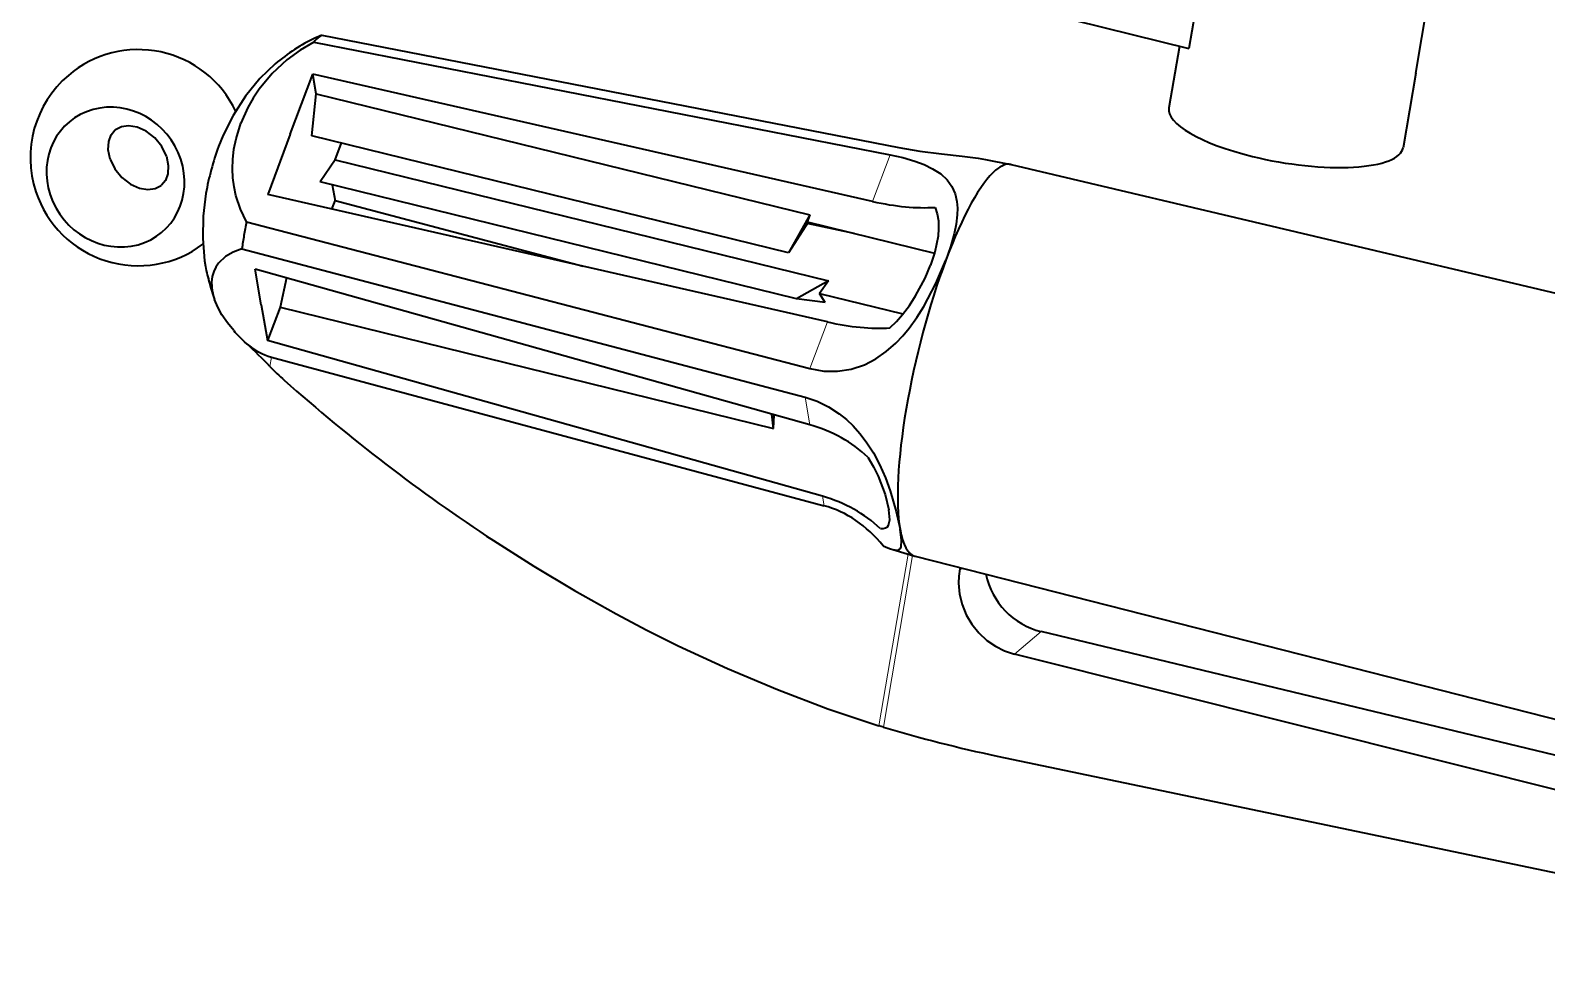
# Model space of a CAD drawing. Extents: x 284 to 1097, y 96 to 774.
# Drawn here: x 944.37 to 986.5, y 236.12 to 262.03 of the extents above; entities that cross this region are included whole.
import ezdxf

# ---------------------------------------------------------------- set-up
doc = ezdxf.new("R2010")
doc.units = 0

msp = doc.modelspace()

# ---------------------------------------------------------------- linework, layer by layer
at = {"color": 7, "lineweight": 35, "ltscale": 0.050189}
msp.add_line((976.903, 263.504), (976.566, 261.525), dxfattribs=at)
at = {"color": 7, "lineweight": 35, "ltscale": 0.122756}
msp.add_line((971.797, 262.696), (976.566, 261.525), dxfattribs=at)
at = {"color": 7, "lineweight": 35, "ltscale": 0.050188}
msp.add_line((982.867, 260.843), (983.204, 262.822), dxfattribs=at)
at = {"color": 7, "lineweight": 35, "ltscale": 0.407915}
msp.add_line((952.248, 261.704), (968.262, 258.576), dxfattribs=at)
at = {"color": 7, "lineweight": 35, "ltscale": 0.408199}
msp.add_line((952.472, 261.894), (968.5, 258.778), dxfattribs=at)
at = {"color": 7, "lineweight": 35, "ltscale": 0.04342}
msp.add_line((976.299, 261.591), (976.008, 259.878), dxfattribs=at)
at = {"color": 7, "lineweight": 35, "ltscale": 0.044678}
for q in [(952.222, 260.817), (950.968, 257.47)]:
    msp.add_line((951.595, 259.144), q, dxfattribs=at)
at = {"color": 7, "lineweight": 35, "ltscale": 0.013916}
msp.add_line((952.318, 260.269), (952.222, 260.817), dxfattribs=at)
at = {"color": 7, "lineweight": 35, "ltscale": 0.398768}
msp.add_line((967.776, 257.28), (952.222, 260.817), dxfattribs=at)
at = {"color": 7, "lineweight": 35, "ltscale": 0.052579}
msp.add_line((982.867, 260.843), (982.514, 258.77), dxfattribs=at)
at = {"color": 7, "lineweight": 35, "ltscale": 0.029261}
msp.add_line((952.196, 259.105), (952.318, 260.269), dxfattribs=at)
at = {"color": 7, "lineweight": 35, "ltscale": 0.352938}
msp.add_line((952.318, 260.269), (966.029, 256.903), dxfattribs=at)
at = {"color": 7, "lineweight": 35, "ltscale": 0.340769}
msp.add_line((965.434, 255.855), (952.196, 259.105), dxfattribs=at)
at = {"color": 7, "lineweight": 35, "ltscale": 0.01245}
msp.add_line((952.844, 258.437), (953.019, 258.903), dxfattribs=at)
at = {"color": 7, "lineweight": 35, "ltscale": 0.018657}
msp.add_line((952.844, 258.437), (952.421, 257.822), dxfattribs=at)
at = {"color": 7, "lineweight": 35, "ltscale": 0.352939}
for p, q in [((952.844, 258.437), (966.554, 255.071)), ((951.309, 254.342), (965.019, 250.977))]:
    msp.add_line(p, q, dxfattribs=at)
at = {"color": 7, "lineweight": 13, "ltscale": 0.034606}
for p, q in [((967.776, 257.28), (968.262, 258.576)), ((966.521, 253.933), (966.035, 252.637))]:
    msp.add_line(p, q, dxfattribs=at)
at = {"color": 7, "lineweight": 35, "ltscale": 0.017901}
msp.add_line((970.911, 258.444), (971.615, 258.309), dxfattribs=at)
at = {"color": 7, "lineweight": 35}
for p, q in [((971.627, 258.306), (1003.653, 250.734)), ((968.957, 247.429), (1000.849, 239.313)), ((995.84, 239.715), (972.454, 245.339)), ((995.14, 238.842), (971.714, 244.71)), ((971.233, 241.883), (998.836, 236.118))]:
    msp.add_line(p, q, dxfattribs=at)
at = {"color": 7, "lineweight": 35, "ltscale": 0.398769}
msp.add_line((966.521, 253.933), (950.968, 257.47), dxfattribs=at)
at = {"color": 7, "lineweight": 35, "ltscale": 0.340768}
msp.add_line((965.658, 254.573), (952.421, 257.822), dxfattribs=at)
at = {"color": 7, "lineweight": 35, "ltscale": 0.011314}
msp.add_line((952.76, 257.739), (952.838, 257.293), dxfattribs=at)
at = {"color": 7, "lineweight": 35, "ltscale": 0.006096}
msp.add_line((952.753, 257.064), (952.838, 257.293), dxfattribs=at)
at = {"color": 7, "lineweight": 35, "ltscale": 0.178186}
msp.add_line((959.731, 255.477), (952.838, 257.293), dxfattribs=at)
at = {"color": 7, "lineweight": 35, "ltscale": 0.404508}
msp.add_line((950.377, 256.713), (966.035, 252.637), dxfattribs=at)
at = {"color": 7, "lineweight": 35, "ltscale": 0.030122}
msp.add_line((966.029, 256.903), (965.434, 255.855), dxfattribs=at)
at = {"color": 7, "lineweight": 35, "ltscale": 0.025212}
msp.add_line((965.98, 256.703), (965.434, 255.855), dxfattribs=at)
at = {"color": 7, "lineweight": 35, "ltscale": 0.005193}
msp.add_line((966.029, 256.903), (965.954, 256.71), dxfattribs=at)
at = {"color": 7, "lineweight": 35, "ltscale": 0.091197}
msp.add_line((965.954, 256.71), (969.497, 255.84), dxfattribs=at)
at = {"color": 7, "lineweight": 35, "ltscale": 0.033439}
msp.add_line((967.264, 256.388), (965.956, 256.664), dxfattribs=at)
at = {"color": 7, "lineweight": 35, "ltscale": 0.404608}
msp.add_line((950.25, 255.968), (965.9, 251.846), dxfattribs=at)
at = {"color": 7, "lineweight": 35, "ltscale": 0.02518}
msp.add_line((950.789, 254.41), (950.615, 255.402), dxfattribs=at)
at = {"color": 7, "lineweight": 35, "ltscale": 0.40036}
msp.add_line((966.035, 251.077), (950.615, 255.402), dxfattribs=at)
at = {"color": 7, "lineweight": 35, "ltscale": 0.020847}
msp.add_line((951.494, 255.155), (951.309, 254.342), dxfattribs=at)
at = {"color": 7, "lineweight": 35, "ltscale": 0.025637}
msp.add_line((966.554, 255.071), (965.658, 254.573), dxfattribs=at)
at = {"color": 7, "lineweight": 35, "ltscale": 0.010725}
msp.add_line((966.554, 255.071), (966.301, 254.725), dxfattribs=at)
at = {"color": 7, "lineweight": 35, "ltscale": 0.020014}
msp.add_line((966.453, 254.476), (965.658, 254.573), dxfattribs=at)
at = {"color": 7, "lineweight": 35, "ltscale": 0.05967}
msp.add_line((966.301, 254.725), (968.619, 254.156), dxfattribs=at)
at = {"color": 7, "lineweight": 35, "ltscale": 0.007307}
msp.add_line((966.453, 254.476), (966.301, 254.725), dxfattribs=at)
at = {"color": 7, "lineweight": 35, "ltscale": 0.025181}
msp.add_line((950.789, 254.41), (950.962, 253.417), dxfattribs=at)
at = {"color": 7, "lineweight": 35, "ltscale": 0.024692}
msp.add_line((951.309, 254.342), (950.962, 253.417), dxfattribs=at)
at = {"color": 7, "lineweight": 35, "ltscale": 0.002353}
msp.add_line((950.397, 253.318), (950.327, 253.38), dxfattribs=at)
at = {"color": 7, "lineweight": 35, "ltscale": 0.400362}
msp.add_line((966.381, 249.093), (950.962, 253.417), dxfattribs=at)
at = {"color": 7, "lineweight": 13, "ltscale": 0.006562}
msp.add_line((951.07, 252.96), (951.026, 252.701), dxfattribs=at)
at = {"color": 7, "lineweight": 35, "ltscale": 0.011538}
msp.add_line((951.07, 252.96), (951.516, 252.84), dxfattribs=at)
at = {"color": 7, "lineweight": 35, "ltscale": 0.386026}
msp.add_line((951.516, 252.84), (966.427, 248.831), dxfattribs=at)
at = {"color": 7, "lineweight": 13, "ltscale": 0.019504}
msp.add_line((966.035, 251.077), (965.9, 251.846), dxfattribs=at)
at = {"color": 7, "lineweight": 35, "ltscale": 0.010035}
msp.add_line((965.019, 250.977), (964.971, 251.375), dxfattribs=at)
at = {"color": 7, "lineweight": 35, "ltscale": 0.009472}
msp.add_line((965.019, 250.977), (965.044, 251.355), dxfattribs=at)
at = {"color": 7, "lineweight": 13, "ltscale": 0.006652}
msp.add_line((966.381, 249.093), (966.427, 248.831), dxfattribs=at)
at = {"color": 7, "lineweight": 13, "ltscale": 0.120854}
msp.add_line((968.764, 247.487), (967.952, 242.721), dxfattribs=at)
at = {"color": 7, "lineweight": 13, "ltscale": 0.120873}
msp.add_line((968.886, 247.45), (968.074, 242.684), dxfattribs=at)
at = {"color": 7, "lineweight": 35, "ltscale": 0.01586}
msp.add_line((968.337, 247.615), (968.945, 247.433), dxfattribs=at)
at = {"color": 7, "lineweight": 35, "ltscale": 0.000783467}
msp.add_line((970.209, 247.111), (970.203, 247.08), dxfattribs=at)
at = {"color": 7, "lineweight": 13, "ltscale": 0.012135}
for q in [(972.454, 245.339), (971.714, 244.71)]:
    msp.add_line((972.084, 245.024), q, dxfattribs=at)
at = {"color": 7, "lineweight": 35, "ltscale": 0.00319}
msp.add_line((968.074, 242.684), (967.952, 242.721), dxfattribs=at)
at = {"color": 7, "lineweight": 35}
for points in [[(952.248, 261.704), (951.865, 261.479), (951.5, 261.213), (951.091, 260.835), (950.73, 260.399), (950.562, 260.148), (950.413, 259.885), (950.222, 259.456)], [(951.179, 261.098), (950.75, 260.688), (950.35, 260.205), (950.005, 259.669), (949.731, 259.12), (949.604, 258.806)], [(946.591, 258.449), (946.538, 258.708), (946.551, 258.941), (946.619, 259.128), (946.724, 259.256)], [(948.152, 258.539), (948.025, 258.806), (947.83, 259.047), (947.591, 259.229), (947.342, 259.338), (947.102, 259.376), (946.902, 259.35), (946.736, 259.266), (946.724, 259.256)], [(950.377, 256.713), (950.208, 257.062), (950.085, 257.44), (950.034, 257.682), (950.001, 257.934), (949.99, 258.188), (949.998, 258.448), (950.03, 258.73), (950.087, 259.015), (950.222, 259.456)], [(968.5, 258.778), (969.09, 258.678), (969.687, 258.602), (970.266, 258.537), (970.707, 258.48), (970.911, 258.444)], [(946.591, 258.449), (946.718, 258.181), (946.913, 257.941), (947.152, 257.758), (947.401, 257.65), (947.641, 257.612), (947.841, 257.638), (948.007, 257.722), (948.02, 257.732)], [(948.152, 258.539), (948.205, 258.28), (948.192, 258.047), (948.124, 257.859), (948.02, 257.732)], [(968.262, 258.576), (968.616, 258.496), (968.952, 258.398), (969.209, 258.301), (969.442, 258.189), (969.667, 258.044), (969.85, 257.877), (969.98, 257.696), (970.069, 257.494), (970.117, 257.273), (970.13, 257.096), (970.125, 256.911), (970.093, 256.649), (970.037, 256.376), (969.936, 256.015), (969.808, 255.645)], [(949.252, 257.496), (949.175, 256.867), (949.161, 256.251), (949.214, 255.632), (949.239, 255.476)], [(969.509, 257.115), (969.569, 256.933), (969.602, 256.74), (969.61, 256.532), (969.595, 256.315), (969.506, 255.872), (969.388, 255.511)], [(950.25, 255.968), (950.006, 255.874), (949.797, 255.751), (949.599, 255.563), (949.524, 255.452), (949.467, 255.33), (949.427, 255.191), (949.41, 255.042), (949.427, 254.791)], [(966.035, 252.637), (966.416, 252.57), (966.801, 252.565), (967.182, 252.624), (967.549, 252.746), (967.862, 252.907), (968.155, 253.11), (968.425, 253.349), (968.613, 253.547), (968.789, 253.758), (969.003, 254.054), (969.198, 254.363), (969.536, 255.002), (969.808, 255.645)], [(968.254, 253.768), (968.436, 253.948), (968.605, 254.14), (968.798, 254.392), (968.971, 254.656), (969.235, 255.148), (969.388, 255.511)], [(950.022, 253.694), (949.847, 253.908), (949.697, 254.127), (949.578, 254.342), (949.49, 254.555)], [(965.9, 251.846), (966.233, 251.734), (966.551, 251.579), (966.85, 251.383), (967.048, 251.222), (967.234, 251.045), (967.424, 250.833), (967.596, 250.607), (967.796, 250.298), (967.966, 249.978), (968.131, 249.606), (968.265, 249.242), (968.432, 248.668), (968.537, 248.182)], [(967.643, 250.181), (967.797, 249.913), (967.928, 249.648), (968.121, 249.144), (968.23, 248.714)], [(967.99, 248.197), (968.071, 248.198), (968.136, 248.215), (968.185, 248.248), (968.221, 248.296), (968.253, 248.44), (968.23, 248.714)], [(968.337, 247.615), (968.47, 247.596), (968.515, 247.612), (968.546, 247.644), (968.567, 247.694), (968.577, 247.875), (968.537, 248.182)], [(957.241, 247.865), (958.359, 247.153), (959.494, 246.474), (960.646, 245.829), (961.503, 245.377), (962.369, 244.944), (963.739, 244.309), (965.128, 243.725), (966.532, 243.195), (967.952, 242.721)], [(970.203, 247.08), (970.172, 246.88), (970.164, 246.677), (970.189, 246.38), (970.26, 246.086), (970.375, 245.804), (970.53, 245.54), (970.723, 245.301), (970.947, 245.092), (971.186, 244.928), (971.443, 244.799), (971.714, 244.71)]]:
    msp.add_lwpolyline(points, dxfattribs=at)
for centre, radius, start, end in [((954.472, 257.23), 5.081, 115.3075, 130.4044), ((953.169, 259.976), 2.04, 109.9855, 115.1992), ((947.372, 258.494), 3, 25.6336, 130.3802), ((947.372, 258.494), 3, 130.3805, 198.4174), ((956.388, 256.28), 7.239, 159.5775, 170.3337), ((947.372, 258.494), 3, 198.4175, 306.7833), ((952.917, 256.119), 3.734, 189.922, 193.5857), ((952.939, 256.125), 3.756, 193.5923, 200.7968), ((956.737, 257.059), 7.667, 193.7022, 199.0535), ((951.136, 255.123), 1.741, 190.9859, 199.0221), ((953.387, 256.665), 4.49, 221.4511, 227.027), ((951.567, 254.702), 1.813, 229.8057, 254.085), ((941.074, 243.185), 13.769, 43.7181, 47.3841), ((956.065, 257.531), 6.98, 223.7883, 228.3527), ((984.417, 289.392), 49.629, 228.3377, 236.7984), ((969.092, 249.875), 2.383, 244.6241, 251.5283), ((970.159, 247.48), 0.402, 276.2062, 286.579), ((972.955, 247.349), 2.073, 191.7175, 256.01), ((979.068, 279.388), 38.315, 253.3256, 258.2001)]:
    msp.add_arc(centre, radius, start, end, dxfattribs=at)
for centre, major_axis, ratio, start_param, end_param in [((951.619, 257.451), (-1.104, -4.497), 0.228163, 3.447731, 3.533192), ((951.619, 257.451), (1.104, 4.497), 0.228163, 0.220678, 0.306139), ((946.739, 257.955), (-1.296, 1.523), 0.928354, 4.302509, 10.585694), ((979.261, 259.324), (-3.253, 0.554), 0.29343, 6.283185, 7.612986), ((979.261, 259.324), (-3.253, 0.554), 0.29343, 1.329801, 3.141593), ((970.294, 252.867), (1.335, 5.439), 0.228163, 0.011566, 0.306139), ((970.294, 252.867), (1.335, 5.439), 0.228163, 0.001931, 0.011566), ((970.294, 252.867), (-1.335, -5.439), 0.228163, 3.447731, 4.233129), ((967.294, 259.296), (3.745, -1.404), 0.448959, 5.006373, 5.501766), ((951.619, 257.451), (1.104, 4.497), 0.228163, 1.791474, 1.876935), ((951.619, 257.451), (-1.104, -4.497), 0.228163, 5.018528, 5.103989), ((970.294, 252.867), (1.335, 5.439), 0.228163, 1.091537, 1.876935), ((966.039, 255.949), (3.745, -1.404), 0.448959, 5.006373, 5.501766), ((970.294, 252.867), (-1.335, -5.439), 0.228163, 5.018528, 5.803926), ((964.645, 247.766), (3.94, 0.689), 0.863931, 0.569433, 1.064826), ((964.992, 245.781), (3.94, 0.689), 0.863931, 0.569433, 1.064826), ((965.387, 243.536), (-0.668, -5.367), 0.709847, 2.548219, 3.042699), ((970.294, 252.867), (1.335, 5.439), 0.228163, 2.662333, 3.130083), ((970.294, 252.867), (1.335, 5.439), 0.228163, 3.130083, 3.13966)]:
    msp.add_ellipse(centre, major_axis=major_axis, ratio=ratio, start_param=start_param, end_param=end_param, dxfattribs=at)

doc.saveas('drawing.dxf')
